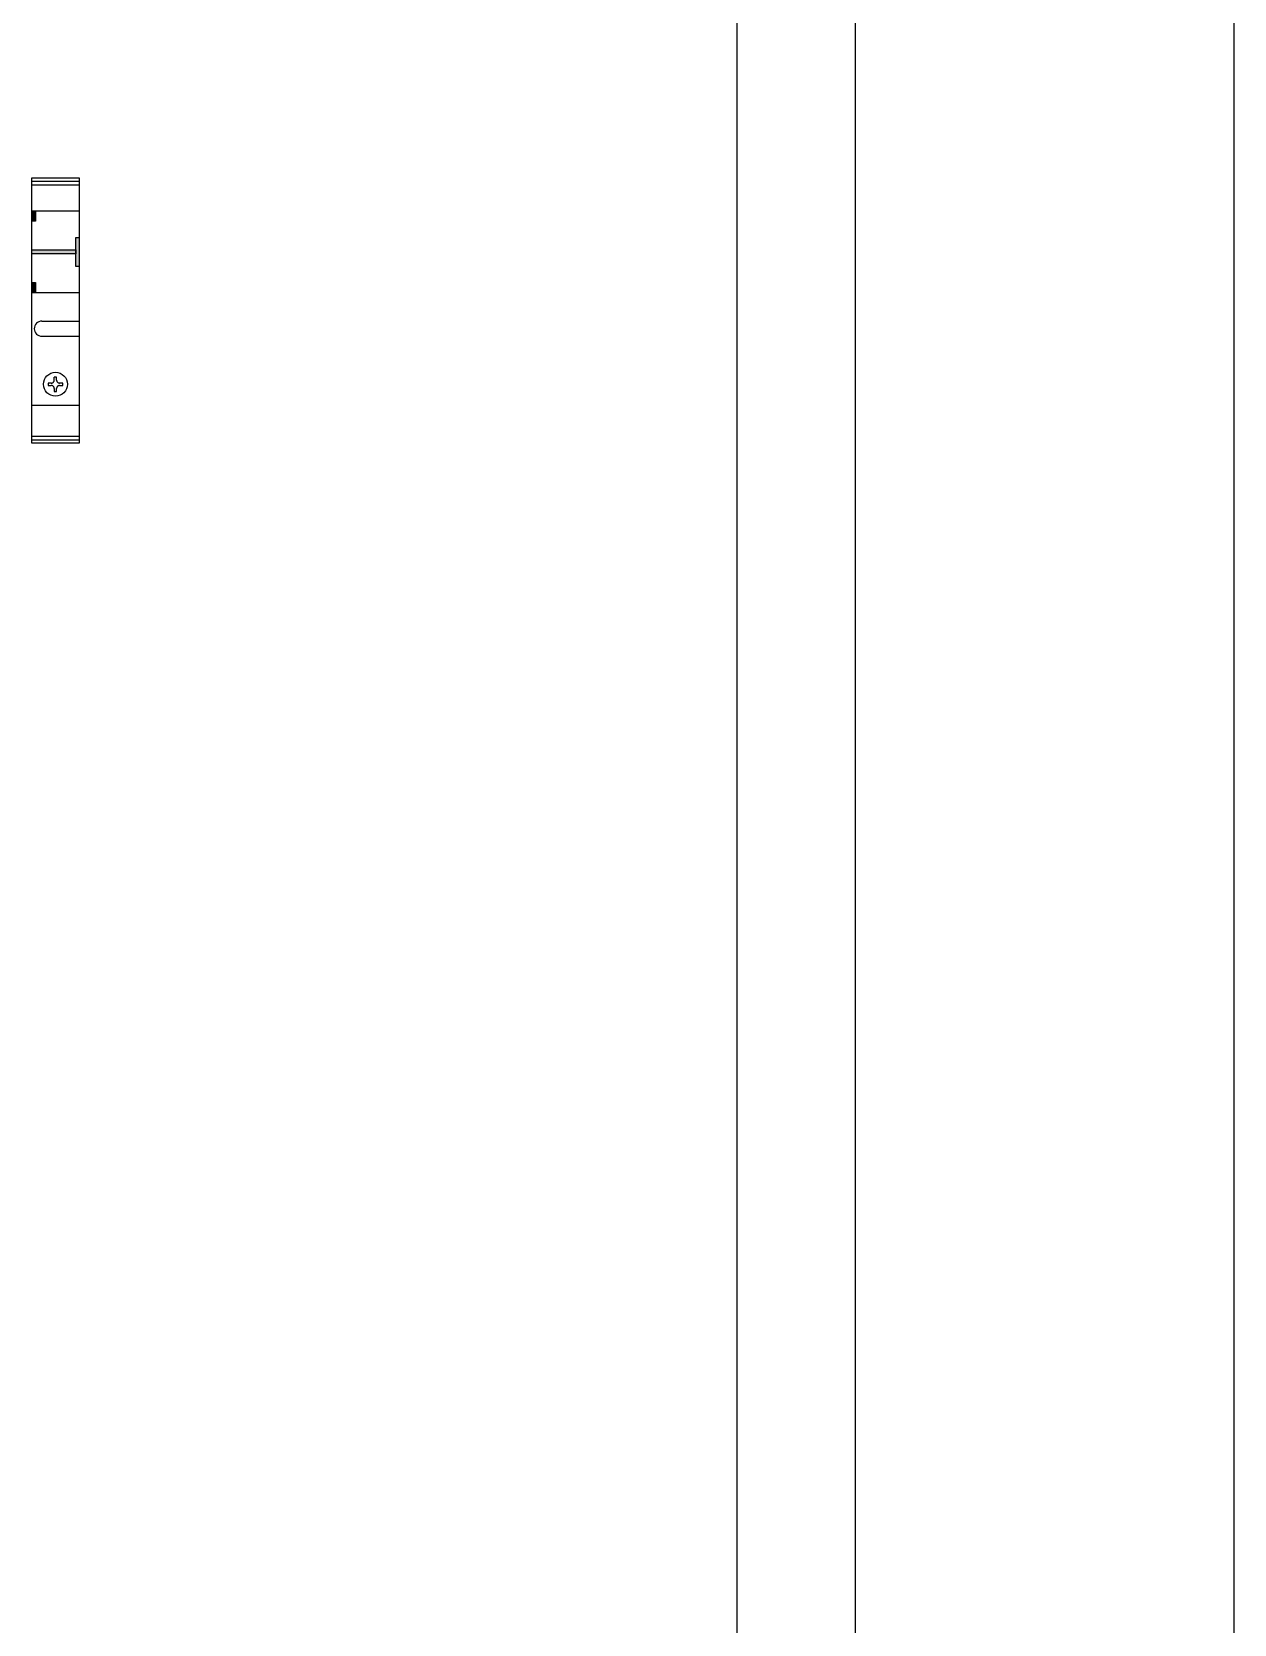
# Model space of a CAD drawing. Extents: x 415998 to 417262, y 318542 to 320742.
# Drawn here: x 417058.5 to 417262.4, y 318812.4 to 319082.5 of the extents above; entities that cross this region are included whole.
import ezdxf

# ---------------------------------------------------------------- set-up
doc = ezdxf.new("R2010")
doc.units = 0
doc.header["$MEASUREMENT"] = 0
doc.linetypes.add('ACAD_ISO02W100', pattern=[15, 12, -3])
doc.linetypes.add('DASHED', pattern=[0.75, 0.5, -0.25])
for name, color, linetype in [('Layer1', 7, 'Continuous'), ('布置图', 30, 'Continuous'), ('文字', 3, 'Continuous')]:
    doc.layers.add(name, color=color, linetype=linetype)

# ---------------------------------------------------------------- blocks, each defined once
blk = doc.blocks.new('616713470b2a95406-86dc-4348-93bd-7b04b9841413')
for points in [[(4.87, -151.77), (4.87, -151.17), (3.12, -151.17), (3.12, -151.77)], [(9.73, -158.62), (10.39, -158.62), (10.39, -151.17), (9.73, -151.17)], [(15.25, -151.17), (15.25, -151.77), (17, -151.77), (17, -151.17)], [(7.61, -158.62), (7.61, -159.17), (12.51, -159.17), (12.51, -158.62)]]:
    blk.add_hatch(color=7).paths.add_polyline_path(points)
at = {"color": 0}
for p, q in [((-21.8, -151.17), (-21.8, -159.17)), ((-21.21, -151.17), (-21.21, -159.17)), ((-15.91, -151.17), (-15.91, -159.17)), ((21.43, -151.17), (21.43, -159.17)), ((22.03, -151.17), (22.03, -159.17)), ((-4.25, -152.87), (-4.25, -159.17)), ((-1.68, -152.87), (-1.68, -159.17))]:
    blk.add_line(p, q, dxfattribs=at)
at = {"color": 0, "elevation": 0}
for points in [[(22.61, -151.17), (22.61, -159.17), (-22.39, -159.17), (-22.39, -151.17)], [(17, -151.17), (17, -159.17), (3.12, -159.17), (3.12, -151.17)], [(4.87, -151.17), (4.87, -151.77), (3.12, -151.77), (3.12, -151.17)], [(10.39, -151.17), (10.39, -158.62), (9.73, -158.62), (9.73, -151.17)], [(17, -151.17), (17, -151.77), (15.25, -151.77), (15.25, -151.17)], [(12.51, -158.62), (12.51, -159.17), (7.61, -159.17), (7.61, -158.62)]]:
    blk.add_lwpolyline(points, close=True, dxfattribs=at)
at = {"color": 0}
blk.add_arc((-2.96, -152.87), 1.28, 0, 180, dxfattribs=at)
at = {"layer": 'Layer1', "color": 7, "lineweight": -3, "ltscale": 50}
blk.add_circle((-12.39, -155.17), 2.03, dxfattribs=at)
at = {"layer": '文字', "color": 7, "linetype": 'ACAD_ISO02W100'}
for p, q in [((-13.1, -154.98), (-13.64, -154.98)), ((-13.64, -154.98), (-13.64, -155.37)), ((-13.64, -155.37), (-13.1, -155.37)), ((-12.59, -153.96), (-12.59, -154.47)), ((-12.19, -153.96), (-12.59, -153.96)), ((-12.59, -155.88), (-12.59, -156.44)), ((-12.59, -156.44), (-12.19, -156.44)), ((-12.19, -154.47), (-12.19, -153.96)), ((-12.19, -156.44), (-12.19, -155.88)), ((-11.68, -154.98), (-11.17, -154.98)), ((-11.68, -155.37), (-11.17, -155.37)), ((-11.17, -155.37), (-11.17, -154.98))]:
    blk.add_line(p, q, dxfattribs=at)
for centre, start, end in [((-13.1, -154.47), 270, 0), ((-13.1, -155.88), 0, 90), ((-11.68, -154.47), 180, 270), ((-11.68, -155.88), 90, 180)]:
    blk.add_arc(centre, 0.509, start, end, dxfattribs=at)

msp = doc.modelspace()

# ---------------------------------------------------------------- linework, layer by layer
at = {"color": 0, "transparency": 33554687}
msp.add_line((417262.41, 318575.12), (417262.41, 320655.12), dxfattribs=at)
at = {"color": 2}
msp.add_lwpolyline([(417178.12, 320742.35), (417198.12, 320742.35), (417198.12, 318542.35), (417178.12, 318542.35)], close=True, dxfattribs=at)
at = {"layer": '布置图', "linetype": 'DASHED'}
msp.add_lwpolyline([(415998.12, 320742.35), (417198.12, 320742.35), (417198.12, 318542.35), (415998.12, 318542.35)], close=True, dxfattribs=at)

# ---------------------------------------------------------------- block references
at = {"rotation": 90}
msp.add_blockref('616713470b2a95406-86dc-4348-93bd-7b04b9841413', (416907.35, 319035.07), dxfattribs=at)

doc.saveas('drawing.dxf')
